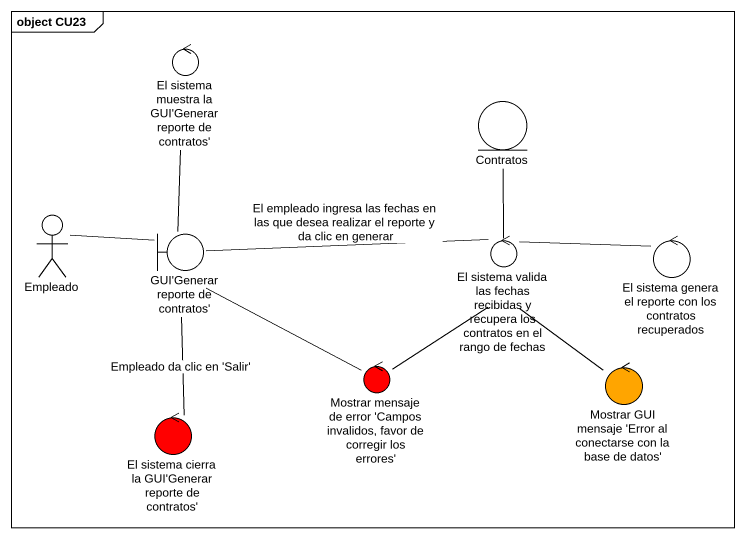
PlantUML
@startuml
mainframe object CU23
control "El sistema muestra la GUI'Generar reporte de contratos'" as El_sistema_muestra_la_GUI
entity Contratos
actor Empleado
boundary "GUI'Generar reporte de contratos'" as GUI_Generar_reporte_de
control "El sistema valida las fechas recibidas y recupera los contratos en el rango de fechas" as El_sistema_valida_las
control "El sistema genera el reporte con los contratos recuperados" as El_sistema_genera_el
control "Mostrar mensaje de error 'Campos invalidos, favor de corregir los errores'" as Mostrar_mensaje_de_error #FF0000
control "Mostrar GUI mensaje 'Error al conectarse con la base de datos'" as Mostrar_GUI_mensaje_Error #FFA500
control "El sistema cierra la GUI'Generar reporte de contratos'" as El_sistema_cierra_la_GUI #FF0000
El_sistema_muestra_la_GUI -- GUI_Generar_reporte_de
GUI_Generar_reporte_de -left- Empleado
GUI_Generar_reporte_de -- El_sistema_cierra_la_GUI : Empleado da clic en 'Salir'
El_sistema_valida_las -up- Contratos
El_sistema_valida_las -left- GUI_Generar_reporte_de : El empleado ingresa las fechas en las que desea realizar el reporte y da clic en generar
El_sistema_valida_las -right- El_sistema_genera_el
El_sistema_valida_las -- Mostrar_mensaje_de_error
El_sistema_valida_las -- Mostrar_GUI_mensaje_Error
Mostrar_mensaje_de_error -up- GUI_Generar_reporte_de
@enduml
